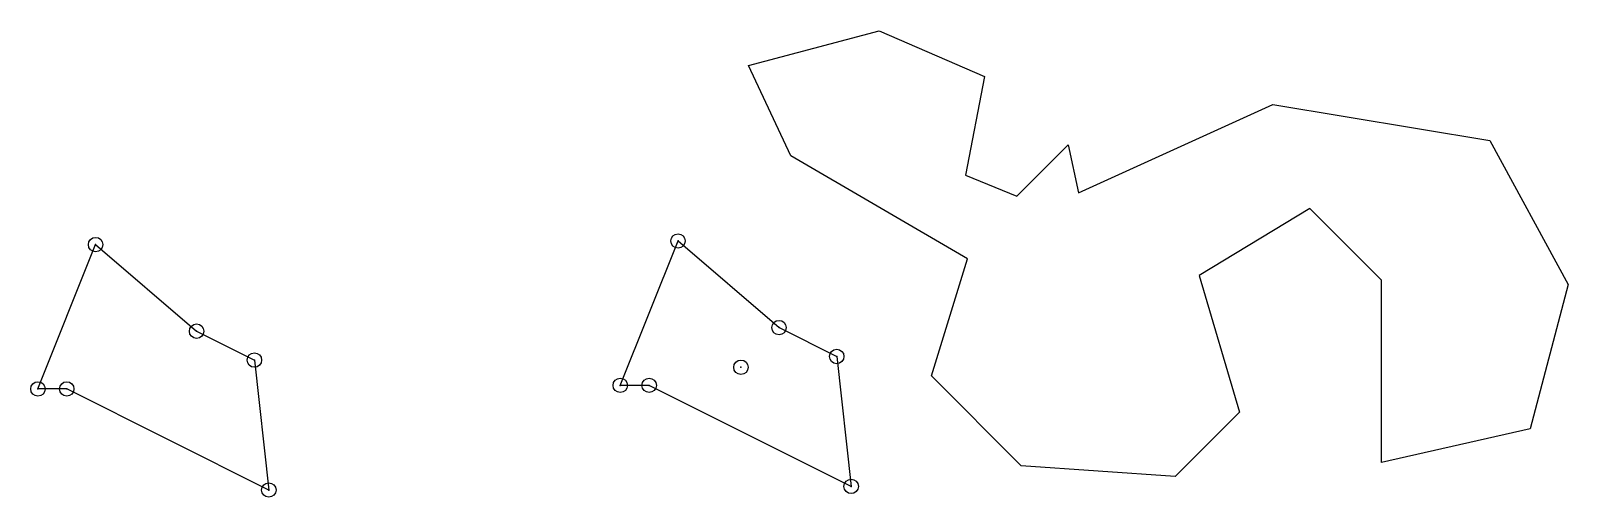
# Model space of a CAD drawing. Header units: centimetres. Extents: x -9 to 98, y -9 to 24.
import ezdxf

# ---------------------------------------------------------------- set-up
doc = ezdxf.new("R2010")
doc.units = ezdxf.units.CM
doc.header["$PDMODE"] = 32

msp = doc.modelspace()

# ---------------------------------------------------------------- linework, layer by layer
for points in [[(63.75, 12.33), (77.23, 18.45), (92.27, 15.97), (97.7, 5.98), (95.06, -4.01), (84.75, -6.34), (84.75, 6.29), (79.79, 11.25), (72.12, 6.6), (74.91, -2.85), (70.45, -7.31), (59.79, -6.57), (53.56, -0.33), (56.07, 7.76), (43.82, 14.89), (40.88, 21.16), (49.95, 23.56), (57.23, 20.39), (55.92, 13.57), (59.48, 12.1), (63.05, 15.66), (63.75, 12.33)], [(-4.36, 8.75), (2.64, 2.75), (6.64, 0.75), (7.64, -8.25), (-6.36, -1.25), (-8.36, -1.25), (-4.36, 8.75)], [(36, 9), (43, 3), (47, 1), (48, -8), (34, -1), (32, -1), (36, 9)]]:
    msp.add_lwpolyline(points)
for p in [(-4.36, 8.75), (2.64, 2.75), (6.64, 0.75), (-8.36, -1.25), (-6.36, -1.25), (7.64, -8.25)]:
    msp.add_point(p)
at = {"color": 1}
for p in [(36, 9), (43, 3), (47, 1), (40.36, 0.25), (32, -1), (34, -1), (48, -8)]:
    msp.add_point(p, dxfattribs=at)

doc.saveas('drawing.dxf')
